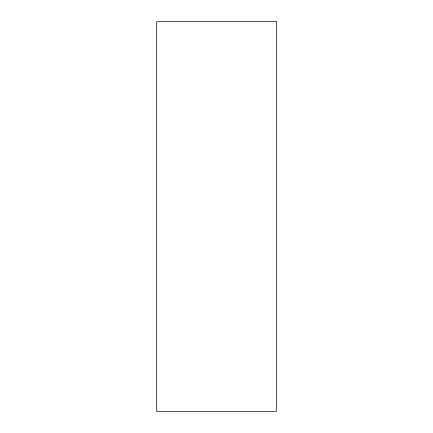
<?xml version="1.0" encoding="UTF-8"?>
<svg xmlns="http://www.w3.org/2000/svg" width="433" height="433" viewBox="0 0 433 433"><rect width="100%" height="100%" fill="white"/><g stroke="black" fill="none" stroke-linecap="round" stroke-linejoin="round"><path stroke-width="0.65" d="M276.346 21.65L156.654 21.65L156.654 411.35L276.346 411.35L276.346 21.65"/></g></svg>
